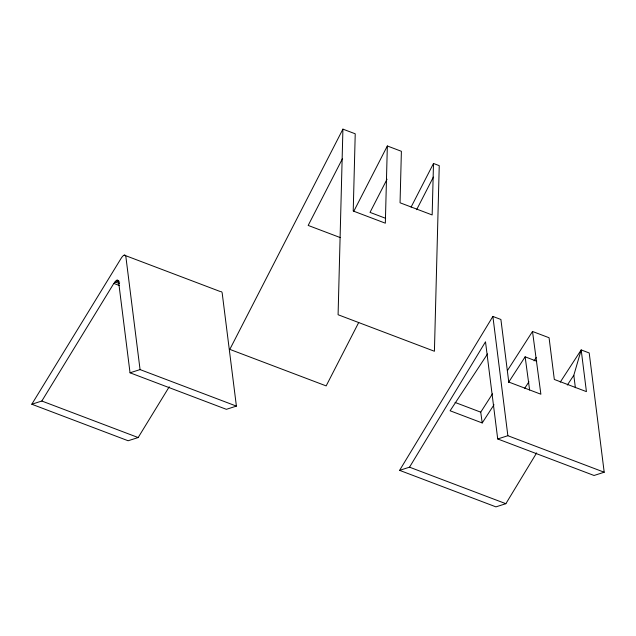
<?xml version="1.0" encoding="UTF-8"?>
<svg xmlns="http://www.w3.org/2000/svg" width="636" height="636" viewBox="0 0 636 636"><rect width="100%" height="100%" fill="white"/><g stroke="black" fill="none" stroke-linecap="round" stroke-linejoin="round"><path stroke-width="0.95" d="M433.498 163.468L432.162 214.952L400.052 202.781L401.388 151.296L387.34 145.97L385.337 223.188L353.219 211.017L355.23 133.799L342.915 129.132L338.09 314.74L434.42 351.263L439.245 165.654L433.498 163.468L411.095 207.105M567.312 385.058L573.815 375.28L581.185 349.919L589.206 352.964L604.2 472.23L594.048 475.482L497.71 438.959L485.507 341.802L409.528 467.174L399.599 470.346L492.876 316.434L500.898 319.479L508.76 382.045L540.878 394.217L532.507 331.467L549.067 337.74L554.314 379.454L586.424 391.625L581.185 349.919L560.268 382.117M342.915 129.132L229.819 349.379L326.157 385.901L358.728 322.468M342.565 158.467L308.182 225.43L340.292 237.602M353.862 211.168L387.34 145.97M387.046 179.225L370.025 212.384L385.623 218.299M416.628 209.705L433.37 177.102M399.599 470.346L495.937 506.868L505.866 503.696L536.665 452.872M169.24 386.783L138.163 437.544L128.138 440.756L31.8 404.234L121.11 258.367A9.055 2.87 -69.2 0 1 125.888 256.833L140.063 369.588L236.401 406.11L222.226 293.355A9.055 2.87 -69.2 0 0 221.352 291.654M31.8 404.234L41.825 401.022L113.828 283.418L116.945 280.174L117.732 280.182L118.614 281.883L130.038 372.799L226.376 409.322L236.401 406.11M487.558 353.91L450.097 410.769L482.207 422.948L480.737 412.168L492.479 393.859M507.425 370.565L532.507 331.467M482.207 422.948L494.013 404.766M508.506 382.451L525.137 356.828L536.736 361.224M534.057 360.866L536.204 357.559M524.724 388.286L528.969 381.735M130.038 372.799L140.063 369.588M497.71 438.959L507.862 435.708L604.2 472.23M124.219 255.123L220.557 291.646M455.05 402.429L480.737 412.168M116.945 280.174L118.797 280.881M115.983 280.746L119.687 282.145M114.917 281.851L119.552 283.608M113.828 283.418L119.385 285.524M409.528 467.174L505.866 503.696M41.825 401.022L138.163 437.544M525.137 356.828L529.613 389.995M573.815 375.28L575.373 387.737M492.876 316.434L507.862 435.708"/></g></svg>
